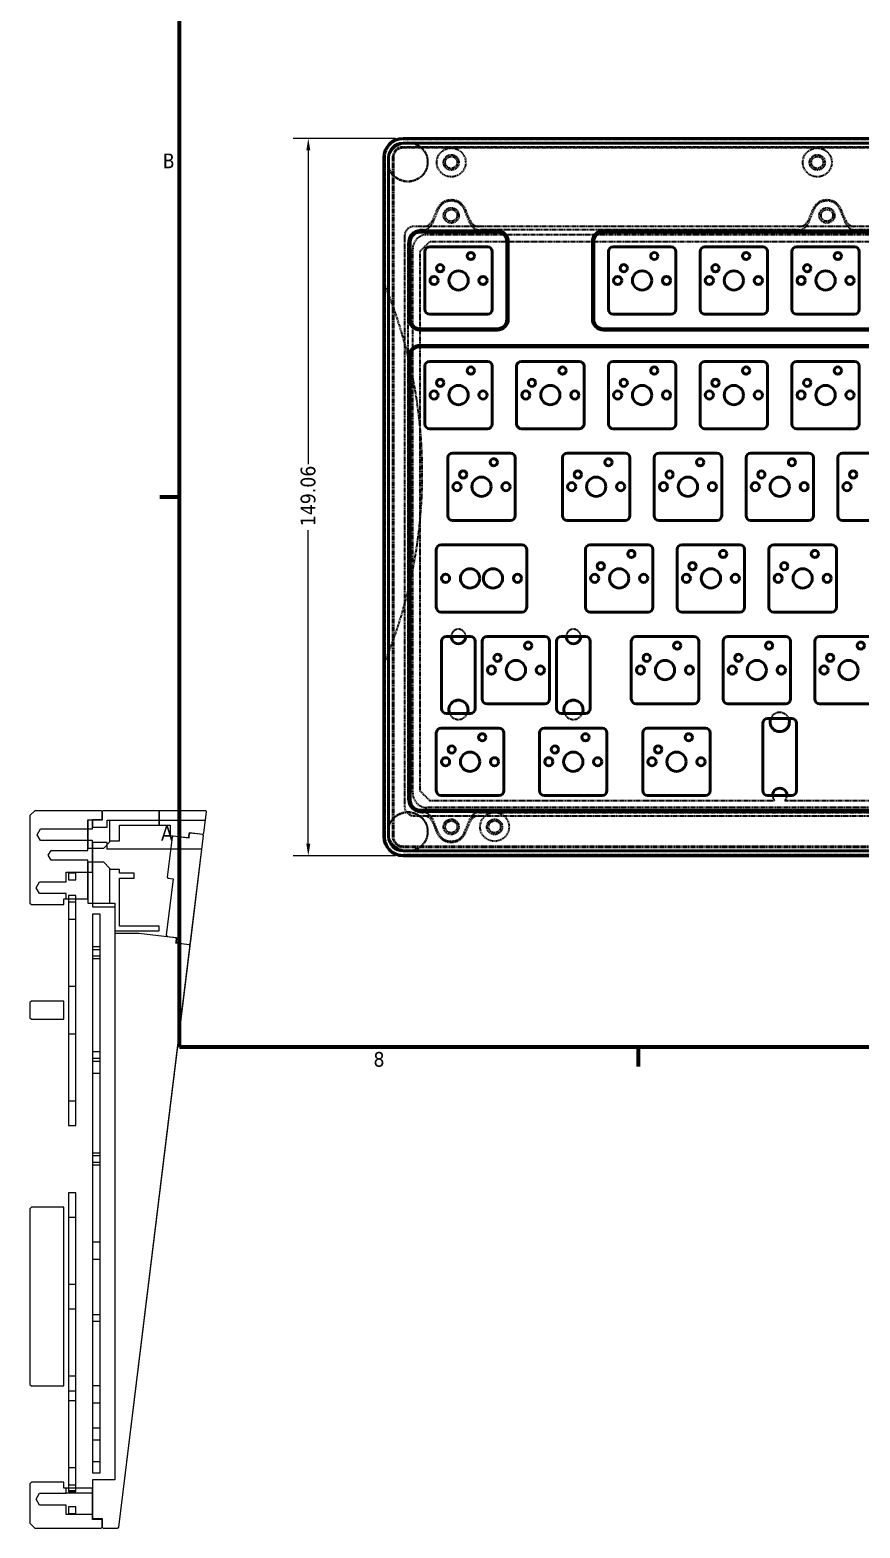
# Model space of a CAD drawing. Header units: millimetres. Extents: x -18 to 861, y -85 to 544.
# Drawn here: x -18.3 to 154, y -74.5 to 236.8 of the extents above; entities that cross this region are included whole.
import ezdxf

# ---------------------------------------------------------------- set-up
doc = ezdxf.new("R2010")
doc.units = ezdxf.units.MM
doc.linetypes.add('DASHED', pattern=[0.2067, 0.1654, -0.0413])
for name, color, linetype, lineweight in [('Border (ANSI)', 7, 'Continuous', 70), ('Dimension (ANSI)', 7, 'Continuous', 25), ('Hidden (ANSI)', 7, 'DASHED', 35), ('Visible (ANSI)', 7, 'Continuous', 50)]:
    doc.layers.add(name, color=color, linetype=linetype, lineweight=lineweight)
doc.styles.add('Note Text (ANSI)', font='tahoma.ttf')
doc.dimstyles.new('Default - mm (ANSI)', dxfattribs={"dimtxt": 3.048, "dimasz": 2.5, "dimexe": 3.175, "dimexo": 1.6002, "dimgap": 0.8, "dimtad": 0, "dimtoh": 1, "dimrnd": 1e-08, "dimzin": 4, "dimdsep": 46, "dimtxsty": 'Note Text (ANSI)', "dimcen": 0.09, "dimdle": 10, "dimclrd": 256, "dimclre": 256, "dimclrt": 256, "dimadec": 1, "dimazin": 1, "dimtfac": 1, "dimtofl": 0, "dimtmove": 0, "dimatfit": 3, "dimfxl": 1, "dimtolj": 1, "dimtzin": 4, "dimlwd": -1, "dimlwe": -1, "dimarcsym": 0})

# ---------------------------------------------------------------- blocks, each defined once
blk = doc.blocks.new('Borders Default Border')
at = {"layer": 'Border (ANSI)'}
for p, q in [((12.7, 139.7), (8.64, 139.7)), ((107.95, 25.4), (107.95, 21.34))]:
    blk.add_line(p, q, dxfattribs=at)
at = {"layer": 'Border (ANSI)', "flags": 128}
blk.add_lwpolyline([(12.7, 25.4), (12.7, 533.4), (850.9, 533.4), (850.9, 25.4), (12.7, 25.4)], dxfattribs=at)
at = {"layer": 'Border (ANSI)', "char_height": 3.05, "attachment_point": 7, "style": 'Note Text (ANSI)'}
for s, insert in [('B', (9.23, 208.03)), ('A', (8.86, 68.33)), ('8', (52.98, 21.27))]:
    blk.add_mtext(s, dxfattribs=dict(at, insert=insert))
blk = doc.blocks.new('*D8')
at = {"layer": 'Defpoints', "color": 0, "transparency": 16777216}
for p in [(59.12, 214.23), (39.45, 65.17), (59.12, 65.17)]:
    blk.add_point(p, dxfattribs=at)
at = {"layer": 'Dimension (ANSI)', "transparency": 16777216}
for p, q in [((57.52, 214.23), (36.27, 214.23)), ((39.45, 211.73), (39.45, 146.56)), ((39.45, 67.67), (39.45, 132.84)), ((57.52, 65.17), (36.27, 65.17))]:
    blk.add_line(p, q, dxfattribs=at)
for points in [[(39.03, 211.73), (39.86, 211.73), (39.45, 214.23)], [(39.03, 67.67), (39.86, 67.67), (39.45, 65.17)]]:
    blk.add_solid(points, dxfattribs=at)
at = {"layer": 'Dimension (ANSI)', "transparency": 16777216, "insert": (37.86, 133.64), "char_height": 3.048, "attachment_point": 1, "rotation": 90, "style": 'Note Text (ANSI)'}
blk.add_mtext('\\A1;149.06', dxfattribs=at)

msp = doc.modelspace()

# ---------------------------------------------------------------- linework, layer by layer
for p, q in [((-17.335, 74.531), (-18.335, 73.531)), ((-17.335, 74.531), (-18.335, 73.531)), ((-17.335, 74.531), (-18.335, 73.531)), ((-18.335, 73.531), (-18.335, 55.331)), ((-18.335, 73.531), (-18.335, 55.331)), ((-18.335, 73.531), (-18.335, 55.331)), ((-3.535, 74.531), (-17.335, 74.531)), ((-3.535, 74.531), (-17.335, 74.531)), ((-3.535, 74.531), (-17.335, 74.531)), ((-6.335, 72.531), (-6.335, 72.631)), ((-6.335, 72.631), (-5.335, 72.631)), ((-6.335, 72.531), (-6.335, 72.631)), ((-6.335, 72.631), (-5.335, 72.631)), ((-6.335, 66.731), (-6.335, 72.531)), ((-3.335, 72.531), (-6.335, 72.531)), ((-6.335, 72.531), (-6.335, 66.731)), ((-6.335, 66.731), (-6.335, 72.531)), ((-3.335, 72.531), (-6.335, 72.531)), ((-6.335, 72.531), (-6.335, 66.731)), ((-5.335, 72.531), (-5.335, 72.731)), ((-5.335, 72.731), (-3.335, 72.731)), ((-5.335, 72.631), (-5.335, 72.731)), ((-5.335, 72.731), (-3.335, 72.731)), ((-5.335, 72.631), (-5.335, 72.731)), ((-5.335, 72.731), (-3.335, 72.731)), ((-5.335, 71.131), (-5.335, 72.531)), ((-3.335, 72.531), (-5.335, 72.531)), ((-5.335, 72.531), (-5.335, 71.131)), ((-3.335, 74.331), (-3.535, 74.531)), ((-3.335, 74.331), (-3.535, 74.531)), ((-3.335, 74.331), (-3.535, 74.531)), ((-3.135, 74.531), (-3.335, 74.331)), ((-3.135, 74.531), (-3.335, 74.331)), ((-3.135, 74.531), (-3.335, 74.331)), ((-3.335, 72.731), (-3.335, 74.331)), ((-3.335, 74.331), (-3.335, 72.731)), ((-3.335, 72.731), (-3.335, 74.331)), ((-3.335, 74.331), (-3.335, 72.731)), ((-3.335, 72.731), (-3.335, 74.331)), ((-3.335, 74.331), (-3.335, 72.731)), ((-3.335, 72.731), (-3.335, 72.531)), ((-3.335, 72.731), (-3.335, 72.531)), ((-3.335, 72.731), (-3.335, 72.531)), ((18.155, 74.531), (-3.135, 74.531)), ((8.515, 74.531), (-3.135, 74.531)), ((8.515, 74.531), (-3.135, 74.531)), ((-2.335, 71.131), (-2.335, 72.531)), ((-2.335, 72.531), (18.11, 72.531)), ((-1.735, 68.031), (-1.735, 72.531)), ((-1.735, 72.531), (8.515, 72.531)), ((8.515, 74.531), (8.515, 71.531)), ((18.155, 74.531), (8.515, 74.531)), ((8.515, 71.531), (8.515, 74.531)), ((8.515, 74.531), (8.515, 72.531)), ((18.155, 74.531), (8.515, 74.531)), ((8.515, 72.531), (8.515, 74.531)), ((8.515, 72.531), (8.515, 71.531)), ((17.779, 69.842), (18.331, 74.333)), ((17.779, 69.842), (18.331, 74.333)), ((18.11, 72.531), (18.331, 74.333)), ((18.331, 74.333), (18.155, 74.531)), ((18.331, 74.333), (18.155, 74.531)), ((18.331, 74.333), (18.155, 74.531)), ((-16.873, 69.531), (-16.135, 70.761)), ((-16.135, 68.302), (-16.873, 69.531)), ((-16.135, 70.761), (-5.335, 70.761)), ((-5.335, 70.761), (-5.335, 71.131)), ((-5.335, 71.131), (-2.335, 71.131)), ((0.265, 68.281), (0.265, 71.531)), ((0.265, 71.531), (8.515, 71.531)), ((8.515, 71.531), (10.765, 71.531)), ((8.515, 71.531), (10.765, 71.531)), ((11.153, 69.044), (10.129, 60.706)), ((11.153, 69.044), (10.129, 60.706)), ((10.765, 71.531), (10.765, 69.394)), ((10.765, 71.531), (10.765, 69.394)), ((10.765, 69.394), (14.445, 68.942)), ((10.765, 69.394), (14.445, 68.942)), ((11.376, 69.218), (11.153, 69.044)), ((11.376, 69.218), (11.153, 69.044)), ((14.631, 68.818), (11.376, 69.218)), ((14.631, 68.818), (11.376, 69.218)), ((14.445, 68.942), (14.668, 69.116)), ((14.445, 68.942), (14.668, 69.116)), ((14.668, 69.116), (14.631, 68.818)), ((14.668, 69.116), (14.631, 68.818)), ((14.668, 69.116), (14.741, 69.711)), ((14.668, 69.116), (14.741, 69.711)), ((14.741, 69.711), (14.668, 69.116)), ((14.741, 69.711), (14.668, 69.116)), ((14.741, 69.711), (14.777, 70.009)), ((14.741, 69.711), (14.777, 70.009)), ((14.964, 69.886), (14.741, 69.711)), ((14.964, 69.886), (14.741, 69.711)), ((14.777, 70.009), (17.556, 69.668)), ((14.777, 70.009), (17.556, 69.668)), ((17.544, 69.569), (14.964, 69.886)), ((17.544, 69.569), (14.964, 69.886)), ((14.964, 46.914), (17.718, 69.346)), ((14.964, 46.914), (17.718, 69.346)), ((17.718, 69.346), (17.544, 69.569)), ((17.718, 69.346), (17.544, 69.569)), ((17.556, 69.668), (17.779, 69.842)), ((17.556, 69.668), (17.779, 69.842)), ((-5.335, 68.302), (-16.135, 68.302)), ((-14.539, 65.281), (-13.935, 66.288)), ((-14.539, 65.281), (-13.935, 66.288)), ((-13.935, 66.288), (-6.335, 66.288)), ((-13.935, 66.288), (-6.335, 66.288)), ((-6.335, 66.288), (-6.335, 66.731)), ((-6.335, 66.731), (-3.035, 66.731)), ((-6.335, 66.288), (-6.335, 66.731)), ((-6.335, 66.731), (-3.035, 66.731)), ((-5.335, 67.931), (-5.335, 68.302)), ((-5.335, 61.731), (-5.335, 67.931)), ((-2.335, 67.931), (-5.335, 67.931)), ((-5.335, 67.931), (-5.335, 61.731)), ((-3.035, 66.731), (-1.735, 68.031)), ((-3.035, 66.731), (-1.735, 68.031)), ((-2.335, 66.531), (-2.335, 67.931)), ((17.373, 66.531), (-2.335, 66.531)), ((-1.735, 68.281), (0.265, 68.281)), ((-1.735, 68.031), (-1.735, 68.281)), ((0.077, -74.333), (17.373, 66.531)), ((-13.935, 64.275), (-14.539, 65.281)), ((-13.935, 64.275), (-14.539, 65.281)), ((-6.335, 64.275), (-13.935, 64.275)), ((-6.335, 64.275), (-13.935, 64.275)), ((-6.335, 63.831), (-6.335, 64.275)), ((-6.335, 63.831), (-6.335, 64.275)), ((-6.335, 56.231), (-6.335, 63.831)), ((-3.035, 63.831), (-6.335, 63.831)), ((-6.335, 63.831), (-6.335, 56.231)), ((-6.335, 56.231), (-6.335, 63.831)), ((-3.035, 63.831), (-6.335, 63.831)), ((-6.335, 63.831), (-6.335, 56.231)), ((-1.735, 62.531), (-3.035, 63.831)), ((-1.735, 62.531), (-3.035, 63.831)), ((-1.735, 62.281), (-1.735, 62.531)), ((-1.735, 55.281), (-1.735, 62.531)), ((0.265, 62.281), (-1.735, 62.281)), ((0.265, 61.531), (0.265, 62.281)), ((-17.073, 58.531), (-16.335, 59.761)), ((-16.335, 59.761), (-10.835, 59.761)), ((-10.835, 59.761), (-10.835, 61.731)), ((-10.835, 61.731), (-5.335, 61.731)), ((-8.835, 61.531), (-10.335, 61.531)), ((-10.335, 61.531), (-10.335, 60.131)), ((-10.335, 60.131), (-8.835, 60.131)), ((-8.835, 60.131), (-8.835, 61.531)), ((-5.335, 61.731), (-5.335, 54.531)), ((3.265, 61.531), (0.265, 61.531)), ((0.265, 50.531), (0.265, 60.531)), ((0.265, 60.531), (3.265, 60.531)), ((3.265, 60.531), (3.265, 61.531)), ((11.375, 60.352), (9.937, 48.64)), ((11.375, 60.352), (9.937, 48.64)), ((10.129, 60.706), (10.303, 60.484)), ((10.129, 60.706), (10.303, 60.484)), ((10.303, 60.484), (11.375, 60.352)), ((10.303, 60.484), (11.375, 60.352)), ((-16.335, 57.302), (-17.073, 58.531)), ((-10.835, 57.302), (-16.335, 57.302)), ((-11.335, 55.031), (-11.335, 56.231)), ((-11.335, 56.231), (-10.835, 56.231)), ((-11.335, 55.031), (-11.335, 56.231)), ((-11.335, 56.231), (-6.335, 56.231)), ((-11.335, 55.031), (-11.335, 56.231)), ((-11.335, 56.231), (-6.335, 56.231)), ((-10.835, 56.231), (-10.835, 57.302)), ((-8.835, 56.931), (-10.335, 56.931)), ((-10.335, 56.931), (-10.335, 52.006)), ((-8.835, 52.006), (-8.835, 56.931)), ((-6.335, 56.231), (-6.335, 55.281)), ((-6.335, 56.231), (-6.335, 55.281)), ((-18.335, 55.331), (-18.035, 55.031)), ((-18.335, 55.331), (-18.035, 55.031)), ((-18.335, 55.331), (-18.035, 55.031)), ((-18.035, 55.031), (-11.335, 55.031)), ((-18.035, 55.031), (-11.335, 55.031)), ((-18.035, 55.031), (-11.335, 55.031)), ((-8.835, 55.531), (-10.335, 55.531)), ((-10.335, 55.531), (-10.335, 9.144)), ((-8.835, 55.531), (-10.335, 55.531)), ((-10.335, 55.531), (-10.335, 52.006)), ((-8.835, 9.144), (-8.835, 55.531)), ((-8.835, 52.006), (-8.835, 55.531)), ((-6.335, 55.281), (-0.735, 55.281)), ((-6.335, 55.281), (-1.735, 55.281)), ((-5.335, 54.531), (-0.735, 54.531)), ((-3.735, 53.031), (-5.335, 53.031)), ((-5.335, 53.031), (-5.335, 46.3)), ((-3.735, 53.031), (-5.335, 53.031)), ((-5.335, 53.031), (-5.335, -30.13)), ((-3.735, 53.031), (-5.335, 53.031)), ((-5.335, 53.031), (-5.335, 45.715)), ((-3.735, 46.3), (-3.735, 53.031)), ((-3.735, -30.13), (-3.735, 53.031)), ((-3.735, 45.715), (-3.735, 53.031)), ((-0.735, 55.281), (-0.735, 49.531)), ((-0.735, 54.531), (-0.735, -64.531)), ((-10.335, 52.006), (-8.835, 52.006)), ((-10.335, 52.006), (-8.835, 52.006)), ((8.515, 50.531), (0.265, 50.531)), ((8.515, 49.531), (8.515, 50.531)), ((-0.735, 49.531), (8.515, 49.531)), ((4.287, 49.031), (-0.735, 49.031)), ((-0.735, 49.031), (-0.735, -64.531)), ((4.287, 49.031), (-0.735, 49.031)), ((-0.735, 49.031), (-0.735, -64.531)), ((11.886, 48.098), (4.287, 49.031)), ((11.886, 48.098), (4.287, 49.031)), ((9.937, 48.64), (10.111, 48.417)), ((9.937, 48.64), (10.111, 48.417)), ((10.111, 48.417), (12.096, 48.173)), ((10.111, 48.417), (12.096, 48.173)), ((12.06, 47.875), (11.886, 48.098)), ((12.06, 47.875), (11.886, 48.098)), ((11.95, 46.982), (11.987, 47.28)), ((11.95, 46.982), (11.987, 47.28)), ((14.729, 46.641), (11.95, 46.982)), ((14.729, 46.641), (11.95, 46.982)), ((11.987, 47.28), (12.06, 47.875)), ((11.987, 47.28), (12.06, 47.875)), ((12.06, 47.875), (11.987, 47.28)), ((12.06, 47.875), (11.987, 47.28)), ((11.987, 47.28), (12.161, 47.057)), ((11.987, 47.28), (12.161, 47.057)), ((12.096, 48.173), (12.06, 47.875)), ((12.096, 48.173), (12.06, 47.875)), ((12.161, 47.057), (14.741, 46.74)), ((12.161, 47.057), (14.741, 46.74)), ((14.741, 46.74), (14.964, 46.914)), ((14.741, 46.74), (14.964, 46.914)), ((-5.335, 46.3), (-3.735, 46.3)), ((-5.335, 45.715), (-3.735, 45.715)), ((-3.735, 44.298), (-5.335, 44.298)), ((-5.335, 44.298), (-5.335, 24.465)), ((-3.735, 43.712), (-5.335, 43.712)), ((-5.335, 43.712), (-5.335, 22.488)), ((-3.735, 24.465), (-3.735, 44.298)), ((-3.735, 22.488), (-3.735, 43.712)), ((0.077, -74.333), (14.903, 46.418)), ((0.077, -74.333), (14.903, 46.418)), ((14.903, 46.418), (14.729, 46.641)), ((14.903, 46.418), (14.729, 46.641)), ((-8.835, 38.006), (-10.335, 38.006)), ((-10.335, 38.006), (-10.335, 28.194)), ((-8.835, 38.006), (-10.335, 38.006)), ((-10.335, 38.006), (-10.335, 28.194)), ((-8.835, 28.194), (-8.835, 38.006)), ((-8.835, 28.194), (-8.835, 38.006)), ((-18.035, 34.981), (-18.335, 34.681)), ((-18.035, 34.981), (-18.335, 34.681)), ((-18.035, 34.981), (-18.335, 34.681)), ((-18.335, 34.681), (-18.335, 31.519)), ((-18.335, 34.681), (-18.335, 31.519)), ((-18.335, 34.681), (-18.335, 31.519)), ((-11.335, 34.981), (-18.035, 34.981)), ((-11.335, 34.981), (-18.035, 34.981)), ((-11.335, 34.981), (-18.035, 34.981)), ((-11.335, 31.219), (-11.335, 34.981)), ((-11.335, 31.219), (-11.335, 34.981)), ((-11.335, 31.219), (-11.335, 34.981)), ((-18.335, 31.519), (-18.035, 31.219)), ((-18.335, 31.519), (-18.035, 31.219)), ((-18.335, 31.519), (-18.035, 31.219)), ((-18.035, 31.219), (-11.335, 31.219)), ((-18.035, 31.219), (-11.335, 31.219)), ((-18.035, 31.219), (-11.335, 31.219)), ((-10.335, 28.194), (-8.835, 28.194)), ((-10.335, 28.194), (-8.835, 28.194)), ((-5.335, 24.465), (-3.735, 24.465)), ((-3.735, 23.002), (-5.335, 23.002)), ((-5.335, 23.002), (-5.335, 2.852)), ((-5.335, 22.488), (-3.735, 22.488)), ((-3.735, 2.852), (-3.735, 23.002)), ((-3.735, 19.9), (-5.335, 19.9)), ((-5.335, 19.9), (-5.335, 3.438)), ((-3.735, 3.438), (-3.735, 19.9)), ((-8.835, 14.194), (-10.335, 14.194)), ((-10.335, 14.194), (-10.335, 9.144)), ((-8.835, 14.194), (-10.335, 14.194)), ((-10.335, 14.194), (-10.335, 9.144)), ((-8.835, 9.144), (-8.835, 14.194)), ((-8.835, 9.144), (-8.835, 14.194)), ((-10.335, 9.144), (-8.835, 9.144)), ((-10.335, 9.144), (-8.835, 9.144)), ((-10.335, 9.144), (-8.835, 9.144)), ((-5.335, 3.438), (-3.735, 3.438)), ((-5.335, 2.852), (-3.735, 2.852)), ((-3.735, 1.436), (-5.335, 1.436)), ((-5.335, 1.436), (-5.335, -15.068)), ((-3.735, 0.85), (-5.335, 0.85)), ((-5.335, 0.85), (-5.335, -53.712)), ((-3.735, -15.068), (-3.735, 1.436)), ((-3.735, -53.712), (-3.735, 0.85)), ((-8.835, -4.856), (-10.335, -4.856)), ((-10.335, -4.856), (-10.335, -48.006)), ((-8.835, -4.856), (-10.335, -4.856)), ((-10.335, -4.856), (-10.335, -28.956)), ((-8.835, -4.856), (-10.335, -4.856)), ((-10.335, -4.856), (-10.335, -9.906)), ((-8.835, -48.006), (-8.835, -4.856)), ((-8.835, -28.956), (-8.835, -4.856)), ((-8.835, -9.906), (-8.835, -4.856)), ((-18.035, -7.881), (-18.335, -8.181)), ((-18.335, -8.181), (-18.335, -44.681)), ((-11.335, -7.881), (-18.035, -7.881)), ((-11.335, -44.981), (-11.335, -7.881)), ((-10.335, -9.906), (-8.835, -9.906)), ((-5.335, -15.068), (-3.735, -15.068)), ((-3.735, -18.745), (-5.335, -18.745)), ((-5.335, -18.745), (-5.335, -44.913)), ((-3.735, -44.913), (-3.735, -18.745)), ((-8.835, -23.906), (-10.335, -23.906)), ((-10.335, -23.906), (-10.335, -46.006)), ((-8.835, -46.006), (-8.835, -23.906)), ((-10.335, -28.956), (-8.835, -28.956)), ((-5.335, -30.13), (-3.735, -30.13)), ((-3.735, -31.622), (-5.335, -31.622)), ((-5.335, -31.622), (-5.335, -63.031)), ((-3.735, -63.031), (-3.735, -31.622)), ((-8.835, -42.956), (-10.335, -42.956)), ((-10.335, -42.956), (-10.335, -66.716)), ((-8.835, -66.716), (-8.835, -42.956)), ((-18.335, -44.681), (-18.035, -44.981)), ((-18.035, -44.981), (-11.335, -44.981)), ((-10.335, -46.006), (-8.835, -46.006)), ((-5.335, -44.913), (-3.735, -44.913)), ((-10.335, -48.006), (-8.835, -48.006)), ((-3.735, -48.59), (-5.335, -48.59)), ((-5.335, -48.59), (-5.335, -60.715)), ((-3.735, -60.715), (-3.735, -48.59)), ((-5.335, -53.712), (-3.735, -53.712)), ((-3.735, -56.3), (-5.335, -56.3)), ((-5.335, -56.3), (-5.335, -63.031)), ((-3.735, -63.031), (-3.735, -56.3)), ((-8.835, -62.006), (-10.335, -62.006)), ((-10.335, -62.006), (-10.335, -66.931)), ((-8.835, -62.006), (-10.335, -62.006)), ((-10.335, -62.006), (-10.335, -65.531)), ((-8.835, -66.931), (-8.835, -62.006)), ((-8.835, -65.531), (-8.835, -62.006)), ((-5.335, -60.715), (-3.735, -60.715)), ((-18.035, -65.031), (-18.335, -65.331)), ((-18.035, -65.031), (-18.335, -65.331)), ((-18.035, -65.031), (-18.335, -65.331)), ((-18.335, -65.331), (-18.335, -73.531)), ((-18.335, -65.331), (-18.335, -73.531)), ((-18.335, -65.331), (-18.335, -73.531)), ((-11.335, -65.031), (-18.035, -65.031)), ((-11.335, -65.031), (-18.035, -65.031)), ((-11.335, -65.031), (-18.035, -65.031)), ((-11.335, -66.231), (-11.335, -65.031)), ((-11.335, -66.231), (-11.335, -65.031)), ((-11.335, -66.231), (-11.335, -65.031)), ((-5.335, -63.031), (-3.735, -63.031)), ((-5.335, -63.031), (-3.735, -63.031)), ((-0.735, -64.531), (-5.335, -64.531)), ((-5.335, -64.531), (-5.335, -71.731)), ((-5.335, -64.531), (-5.335, -67.268)), ((-0.735, -64.531), (-5.335, -64.531)), ((-5.335, -64.531), (-5.335, -66.231)), ((-0.735, -64.531), (-5.335, -64.531)), ((-17.073, -68.531), (-16.335, -67.302)), ((-16.335, -67.302), (-10.835, -67.302)), ((-10.835, -66.231), (-11.335, -66.231)), ((-10.835, -66.231), (-11.335, -66.231)), ((-5.335, -66.231), (-11.335, -66.231)), ((-10.835, -67.302), (-10.835, -66.231)), ((-10.835, -67.268), (-10.835, -66.231)), ((-5.335, -67.268), (-10.835, -67.268)), ((-10.335, -65.531), (-8.835, -65.531)), ((-10.335, -66.716), (-8.835, -66.716)), ((-10.335, -66.931), (-8.835, -66.931)), ((-5.335, -72.531), (-5.335, -66.231)), ((-5.335, -66.231), (-5.335, -72.531)), ((-5.335, -72.531), (-5.335, -67.268)), ((-5.335, -67.268), (-5.335, -72.531)), ((-16.335, -69.761), (-17.073, -68.531)), ((-10.835, -69.761), (-16.335, -69.761)), ((-10.835, -71.731), (-10.835, -69.761)), ((-8.835, -70.131), (-10.335, -70.131)), ((-10.335, -70.131), (-10.335, -71.531)), ((-10.335, -71.531), (-8.835, -71.531)), ((-8.835, -71.531), (-8.835, -70.131)), ((-18.335, -73.531), (-17.335, -74.531)), ((-18.335, -73.531), (-17.335, -74.531)), ((-18.335, -73.531), (-17.335, -74.531)), ((-17.335, -74.531), (-3.535, -74.531)), ((-17.335, -74.531), (-3.535, -74.531)), ((-17.335, -74.531), (-3.535, -74.531)), ((-5.335, -71.731), (-10.835, -71.731)), ((-5.335, -72.531), (-5.335, -71.731)), ((-5.335, -71.731), (-5.335, -72.531)), ((-5.335, -72.731), (-5.335, -72.531)), ((-5.335, -72.531), (-3.335, -72.531)), ((-5.335, -72.731), (-5.335, -72.531)), ((-5.335, -72.531), (-3.335, -72.531)), ((-5.335, -72.731), (-5.335, -72.531)), ((-5.335, -72.531), (-3.335, -72.531)), ((-3.335, -72.731), (-5.335, -72.731)), ((-3.335, -72.731), (-5.335, -72.731)), ((-3.335, -72.731), (-5.335, -72.731)), ((-3.535, -74.531), (-3.335, -74.331)), ((-3.535, -74.531), (-3.335, -74.331)), ((-3.535, -74.531), (-3.335, -74.331)), ((-3.335, -72.531), (-3.335, -72.731)), ((-3.335, -72.531), (-3.335, -72.731)), ((-3.335, -72.531), (-3.335, -72.731)), ((-3.335, -74.331), (-3.335, -72.731)), ((-3.335, -72.731), (-3.335, -74.331)), ((-3.335, -74.331), (-3.335, -72.731)), ((-3.335, -72.731), (-3.335, -74.331)), ((-3.335, -74.331), (-3.335, -72.731)), ((-3.335, -72.731), (-3.335, -74.331)), ((-3.335, -74.331), (-3.135, -74.531)), ((-3.335, -74.331), (-3.135, -74.531)), ((-3.335, -74.331), (-3.135, -74.531)), ((-3.135, -74.531), (-0.147, -74.531)), ((-3.135, -74.531), (-0.147, -74.531)), ((-3.135, -74.531), (-0.147, -74.531)), ((-0.147, -74.531), (0.077, -74.333)), ((-0.147, -74.531), (0.077, -74.333)), ((-0.147, -74.531), (0.077, -74.333))]:
    msp.add_line(p, q)
at = {"layer": 'Hidden (ANSI)'}
for p, q in [((372.681, 214.033), (59.119, 214.033)), ((372.681, 214.031), (59.119, 214.031)), ((59.119, 214.031), (163.019, 214.031)), ((372.681, 212.431), (59.119, 212.431)), ((161.119, 212.231), (59.119, 212.231)), ((55.319, 210.231), (55.319, 69.169)), ((55.319, 69.169), (55.319, 210.231)), ((56.019, 209.269), (56.019, 209.342)), ((56.919, 210.231), (56.919, 69.169)), ((57.119, 210.231), (57.119, 69.169)), ((64.219, 209.269), (64.219, 209.342)), ((66.347, 199.379), (65.14, 196.466)), ((66.162, 199.456), (65.214, 197.166)), ((73.097, 196.466), (71.89, 199.379)), ((73.024, 197.166), (72.075, 199.456)), ((144.347, 199.379), (143.14, 196.466)), ((144.162, 199.456), (143.214, 197.166)), ((151.097, 196.466), (149.89, 199.379)), ((151.024, 197.166), (150.075, 199.456)), ((59.419, 193.931), (59.419, 75.469)), ((370.381, 195.931), (61.419, 195.931)), ((63.293, 195.231), (63.119, 195.231)), ((64.119, 194.231), (161.119, 194.231)), ((141.293, 195.231), (74.945, 195.231)), ((276.293, 195.231), (152.945, 195.231)), ((60.119, 192.231), (60.119, 77.169)), ((61.119, 78.169), (61.119, 191.231)), ((64.619, 192.731), (62.619, 190.731)), ((62.619, 190.731), (62.619, 78.669)), ((367.181, 192.731), (64.619, 192.731)), ((62.619, 78.669), (64.619, 76.669)), ((367.681, 75.169), (64.119, 75.169)), ((64.619, 76.669), (136.238, 76.669)), ((138.4, 76.669), (236.25, 76.669)), ((61.419, 73.469), (370.381, 73.469)), ((63.119, 74.169), (63.293, 74.169)), ((65.14, 72.934), (66.347, 70.021)), ((65.214, 72.234), (66.162, 69.944)), ((71.89, 70.021), (73.097, 72.934)), ((72.075, 69.944), (73.024, 72.234)), ((74.945, 74.169), (163.293, 74.169)), ((56.019, 70.132), (56.019, 70.205)), ((64.219, 70.132), (64.219, 70.205)), ((59.119, 67.169), (372.681, 67.169)), ((59.119, 66.969), (372.681, 66.969)), ((59.119, 65.369), (372.681, 65.369)), ((372.681, 65.369), (59.119, 65.369)), ((59.119, 65.367), (372.681, 65.367))]:
    msp.add_line(p, q, dxfattribs=at)
for centre, radius in [((69.119, 209.231), 3), ((145.119, 209.231), 3), ((69.119, 209.231), 1.6), ((69.119, 209.231), 1.23), ((145.119, 209.231), 1.6), ((145.119, 209.231), 1.23), ((69.119, 198.231), 1.6), ((69.119, 198.231), 1.23), ((147.119, 198.231), 1.6), ((147.119, 198.231), 1.23), ((69.119, 71.169), 1.6), ((69.119, 71.169), 1.23), ((78.119, 71.169), 3), ((78.119, 71.169), 1.6), ((78.119, 71.169), 1.23)]:
    msp.add_circle(centre, radius, dxfattribs=at)
for centre, radius, start, end in [((59.119, 210.231), 3.8, 90, 180), ((59.119, 210.231), 3.8, 90, 180), ((59.119, 210.231), 2.2, 90, 180), ((59.119, 210.231), 2, 90, 180), ((69.119, 198.231), 3.2, 22.5, 157.5), ((69.119, 198.231), 3, 22.5, 157.5), ((147.119, 198.231), 3.2, 22.5, 157.5), ((147.119, 198.231), 3, 22.5, 157.5), ((63.293, 197.231), 2, 270, 337.5), ((63.366, 197.931), 2, 270, 337.5), ((74.872, 197.931), 2, 202.5, 270), ((74.945, 197.231), 2, 202.5, 270), ((141.293, 197.231), 2, 270, 337.5), ((141.366, 197.931), 2, 270, 337.5), ((152.872, 197.931), 2, 202.5, 270), ((152.945, 197.231), 2, 202.5, 270), ((61.419, 193.931), 2, 90, 180), ((63.119, 192.231), 3, 90, 180), ((64.119, 191.231), 3, 90, 180), ((70.612, 110.729), 1.5, 0.57297, 179.42703), ((94.488, 110.729), 1.5, 0.57297, 179.42703), ((70.612, 95.489), 2, 201.86988, 338.13012), ((94.488, 95.489), 2, 201.86988, 338.13012), ((137.319, 92.949), 2, 21.86988, 158.13012), ((64.119, 78.169), 3, 180, 270), ((61.419, 75.469), 2, 180, 270), ((63.119, 77.169), 3, 180, 270), ((137.319, 77.709), 1.5, 180.57297, 223.89455), ((137.319, 77.709), 1.5, 316.10545, 359.42703), ((63.293, 72.169), 2, 22.5, 90), ((63.366, 71.469), 2, 22.5, 90), ((74.872, 71.469), 2, 90, 157.5), ((74.945, 72.169), 2, 90, 157.5), ((59.119, 69.169), 3.8, 180, 270), ((59.119, 69.169), 3.8, 180, 270), ((59.119, 69.169), 2.2, 180, 270), ((59.119, 69.169), 2, 180, 270), ((69.119, 71.169), 3.2, 202.5, 337.5), ((69.119, 71.169), 3, 202.5, 337.5)]:
    msp.add_arc(centre, radius, start, end, dxfattribs=at)
for centre in [(60.119, 209.342), (60.119, 209.269), (60.119, 70.205), (60.119, 70.132)]:
    msp.add_ellipse(centre, major_axis=(-4.1, 0), ratio=0.9925462, dxfattribs=at)
for centre, major_axis, ratio, start_param, end_param in [((46.147, 145.69), (95.488, -13.965), 0.4047189, 1.5338874, 1.5359877), ((-40.881, 144.572), (104, 0), 0.9925462, 5.8934246, 6.672946), ((46.147, 145.69), (95.488, -13.965), 0.4047189, 4.8654415, 4.8675419)]:
    msp.add_ellipse(centre, major_axis=major_axis, ratio=ratio, start_param=start_param, end_param=end_param, dxfattribs=at)
for points, knots in [([(59.119, 214.033), (58.812, 214.033), (58.504, 213.995), (57.908, 213.848), (57.618, 213.737), (57.01, 213.417), (56.701, 213.189), (56.432, 212.92), (56.164, 212.651), (55.935, 212.342), (55.471, 211.461), (55.319, 210.847), (55.319, 210.231)], [0, 0, 0, 0, 0.2426949, 0.2426949, 0.4853898, 0.4853898, 0.7853982, 0.7853982, 0.7853982, 1.0854066, 1.0854066, 1.5707963, 1.5707963, 1.5707963, 1.5707963]), ([(55.319, 69.146), (55.321, 68.845), (55.358, 68.544), (55.505, 67.953), (55.616, 67.663), (55.937, 67.056), (56.165, 66.748), (56.432, 66.48), (56.7, 66.213), (57.008, 65.985), (57.887, 65.52), (58.503, 65.367), (59.119, 65.367)], [-1.5647029, -1.5647029, -1.5647029, -1.5647029, -1.327465, -1.327465, -1.0841337, -1.0841337, -0.7853982, -0.7853982, -0.7853982, -0.4866626, -0.4866626, 0, 0, 0, 0])]:
    msp.add_open_spline(points, degree=3, knots=knots, dxfattribs=at)
at = {"layer": 'Visible (ANSI)'}
for p, q in [((372.681, 214.231), (59.119, 214.231)), ((59.119, 213.231), (372.681, 213.231)), ((55.119, 210.231), (55.119, 69.169)), ((56.119, 69.169), (56.119, 210.231)), ((78.669, 195.031), (62.619, 195.031)), ((62.619, 194.731), (78.669, 194.731)), ((173.919, 195.031), (100.719, 195.031)), ((100.719, 194.731), (173.919, 194.731)), ((60.319, 192.731), (60.319, 176.681)), ((60.619, 176.681), (60.619, 192.731)), ((63.644, 178.706), (63.644, 190.706)), ((64.644, 191.706), (76.644, 191.706)), ((77.644, 190.706), (77.644, 178.706)), ((80.669, 192.731), (80.669, 176.681)), ((80.969, 176.681), (80.969, 192.731)), ((98.419, 192.731), (98.419, 176.681)), ((98.719, 176.681), (98.719, 192.731)), ((101.744, 178.706), (101.744, 190.706)), ((102.744, 191.706), (114.744, 191.706)), ((115.744, 190.706), (115.744, 178.706)), ((120.794, 178.706), (120.794, 190.706)), ((121.794, 191.706), (133.794, 191.706)), ((134.794, 190.706), (134.794, 178.706)), ((139.844, 178.706), (139.844, 190.706)), ((140.844, 191.706), (152.844, 191.706)), ((153.844, 190.706), (153.844, 178.706)), ((76.644, 177.706), (64.644, 177.706)), ((114.744, 177.706), (102.744, 177.706)), ((133.794, 177.706), (121.794, 177.706)), ((152.844, 177.706), (140.844, 177.706)), ((78.669, 174.681), (62.619, 174.681)), ((62.619, 174.381), (78.669, 174.381)), ((173.919, 174.681), (100.719, 174.681)), ((100.719, 174.381), (173.919, 174.381)), ((345.369, 171.219), (62.619, 171.219)), ((60.319, 168.919), (60.319, 76.669)), ((60.619, 76.669), (60.619, 168.919)), ((62.619, 170.919), (345.369, 170.919)), ((63.644, 154.894), (63.644, 166.894)), ((64.644, 167.894), (76.644, 167.894)), ((77.644, 166.894), (77.644, 154.894)), ((82.694, 154.894), (82.694, 166.894)), ((83.694, 167.894), (95.694, 167.894)), ((96.694, 166.894), (96.694, 154.894)), ((101.744, 154.894), (101.744, 166.894)), ((102.744, 167.894), (114.744, 167.894)), ((115.744, 166.894), (115.744, 154.894)), ((120.794, 154.894), (120.794, 166.894)), ((121.794, 167.894), (133.794, 167.894)), ((134.794, 166.894), (134.794, 154.894)), ((139.844, 154.894), (139.844, 166.894)), ((140.844, 167.894), (152.844, 167.894)), ((153.844, 166.894), (153.844, 154.894)), ((76.644, 153.894), (64.644, 153.894)), ((95.694, 153.894), (83.694, 153.894)), ((114.744, 153.894), (102.744, 153.894)), ((133.794, 153.894), (121.794, 153.894)), ((152.844, 153.894), (140.844, 153.894)), ((68.406, 135.844), (68.406, 147.844)), ((69.406, 148.844), (81.406, 148.844)), ((82.406, 147.844), (82.406, 135.844)), ((92.219, 135.844), (92.219, 147.844)), ((93.219, 148.844), (105.219, 148.844)), ((106.219, 147.844), (106.219, 135.844)), ((111.269, 135.844), (111.269, 147.844)), ((112.269, 148.844), (124.269, 148.844)), ((125.269, 147.844), (125.269, 135.844)), ((130.319, 135.844), (130.319, 147.844)), ((131.319, 148.844), (143.319, 148.844)), ((144.319, 147.844), (144.319, 135.844)), ((149.369, 135.844), (149.369, 147.844)), ((150.369, 148.844), (162.369, 148.844)), ((81.406, 134.844), (69.406, 134.844)), ((105.219, 134.844), (93.219, 134.844)), ((124.269, 134.844), (112.269, 134.844)), ((143.319, 134.844), (131.319, 134.844)), ((162.369, 134.844), (150.369, 134.844)), ((66.025, 116.794), (66.025, 128.794)), ((67.025, 129.794), (83.788, 129.794)), ((84.788, 128.794), (84.788, 116.794)), ((96.981, 116.794), (96.981, 128.794)), ((97.981, 129.794), (109.981, 129.794)), ((110.981, 128.794), (110.981, 116.794)), ((116.031, 116.794), (116.031, 128.794)), ((117.031, 129.794), (129.031, 129.794)), ((130.031, 128.794), (130.031, 116.794)), ((135.081, 116.794), (135.081, 128.794)), ((136.081, 129.794), (148.081, 129.794)), ((149.081, 128.794), (149.081, 116.794)), ((83.788, 115.794), (67.025, 115.794)), ((109.981, 115.794), (97.981, 115.794)), ((129.031, 115.794), (117.031, 115.794)), ((148.081, 115.794), (136.081, 115.794)), ((67.11, 95.744), (67.11, 109.744)), ((68.11, 110.744), (73.11, 110.744)), ((74.11, 109.744), (74.11, 95.744)), ((75.55, 97.744), (75.55, 109.744)), ((76.55, 110.744), (88.55, 110.744)), ((89.55, 109.744), (89.55, 97.744)), ((90.99, 95.744), (90.99, 109.744)), ((91.99, 110.744), (96.99, 110.744)), ((97.99, 109.744), (97.99, 95.744)), ((106.506, 97.744), (106.506, 109.744)), ((107.506, 110.744), (119.506, 110.744)), ((120.506, 109.744), (120.506, 97.744)), ((125.556, 97.744), (125.556, 109.744)), ((126.556, 110.744), (138.556, 110.744)), ((139.556, 109.744), (139.556, 97.744)), ((144.606, 97.744), (144.606, 109.744)), ((145.606, 110.744), (157.606, 110.744)), ((88.55, 96.744), (76.55, 96.744)), ((119.506, 96.744), (107.506, 96.744)), ((138.556, 96.744), (126.556, 96.744)), ((157.606, 96.744), (145.606, 96.744)), ((73.11, 94.744), (68.11, 94.744)), ((96.99, 94.744), (91.99, 94.744)), ((134.817, 93.694), (139.817, 93.694)), ((66.025, 78.694), (66.025, 90.694)), ((67.025, 91.694), (79.025, 91.694)), ((80.025, 90.694), (80.025, 78.694)), ((87.456, 78.694), (87.456, 90.694)), ((88.456, 91.694), (100.456, 91.694)), ((101.456, 90.694), (101.456, 78.694)), ((108.888, 78.694), (108.888, 90.694)), ((109.888, 91.694), (121.888, 91.694)), ((122.888, 90.694), (122.888, 78.694)), ((133.817, 78.694), (133.817, 92.694)), ((140.817, 92.694), (140.817, 78.694)), ((79.025, 77.694), (67.025, 77.694)), ((100.456, 77.694), (88.456, 77.694)), ((121.888, 77.694), (109.888, 77.694)), ((139.817, 77.694), (134.817, 77.694)), ((369.181, 74.669), (62.619, 74.669)), ((62.619, 74.369), (369.181, 74.369)), ((372.681, 66.169), (59.119, 66.169)), ((59.119, 65.169), (372.681, 65.169))]:
    msp.add_line(p, q, dxfattribs=at)
for centre, radius in [((73.184, 189.786), 0.75), ((111.284, 189.786), 0.75), ((130.334, 189.786), 0.75), ((149.384, 189.786), 0.75), ((66.834, 187.246), 0.75), ((104.934, 187.246), 0.75), ((123.984, 187.246), 0.75), ((143.034, 187.246), 0.75), ((65.564, 184.706), 0.85), ((70.644, 184.706), 2), ((75.724, 184.706), 0.85), ((103.664, 184.706), 0.85), ((108.744, 184.706), 2), ((113.824, 184.706), 0.85), ((122.714, 184.706), 0.85), ((127.794, 184.706), 2), ((132.874, 184.706), 0.85), ((141.764, 184.706), 0.85), ((146.844, 184.706), 2), ((151.924, 184.706), 0.85), ((73.184, 165.974), 0.75), ((92.234, 165.974), 0.75), ((111.284, 165.974), 0.75), ((130.334, 165.974), 0.75), ((149.384, 165.974), 0.75), ((66.834, 163.434), 0.75), ((70.644, 160.894), 2), ((85.884, 163.434), 0.75), ((89.694, 160.894), 2), ((104.934, 163.434), 0.75), ((108.744, 160.894), 2), ((123.984, 163.434), 0.75), ((127.794, 160.894), 2), ((143.034, 163.434), 0.75), ((146.844, 160.894), 2), ((65.564, 160.894), 0.85), ((75.724, 160.894), 0.85), ((84.614, 160.894), 0.85), ((94.774, 160.894), 0.85), ((103.664, 160.894), 0.85), ((113.824, 160.894), 0.85), ((122.714, 160.894), 0.85), ((132.874, 160.894), 0.85), ((141.764, 160.894), 0.85), ((151.924, 160.894), 0.85), ((77.946, 146.924), 0.75), ((101.759, 146.924), 0.75), ((120.809, 146.924), 0.75), ((139.859, 146.924), 0.75), ((71.596, 144.384), 0.75), ((75.406, 141.844), 2), ((95.409, 144.384), 0.75), ((99.219, 141.844), 2), ((114.459, 144.384), 0.75), ((118.269, 141.844), 2), ((133.509, 144.384), 0.75), ((137.319, 141.844), 2), ((152.559, 144.384), 0.75), ((70.326, 141.844), 0.85), ((80.486, 141.844), 0.85), ((94.139, 141.844), 0.85), ((104.299, 141.844), 0.85), ((113.189, 141.844), 0.85), ((123.349, 141.844), 0.85), ((132.239, 141.844), 0.85), ((142.399, 141.844), 0.85), ((151.289, 141.844), 0.85), ((106.521, 127.874), 0.75), ((125.571, 127.874), 0.75), ((144.621, 127.874), 0.75), ((73.025, 122.794), 2), ((77.788, 122.794), 2), ((100.171, 125.334), 0.75), ((103.981, 122.794), 2), ((119.221, 125.334), 0.75), ((123.031, 122.794), 2), ((138.271, 125.334), 0.75), ((142.081, 122.794), 2), ((67.945, 122.794), 0.85), ((82.868, 122.794), 0.85), ((98.901, 122.794), 0.85), ((109.061, 122.794), 0.85), ((117.951, 122.794), 0.85), ((128.111, 122.794), 0.85), ((137.001, 122.794), 0.85), ((147.161, 122.794), 0.85), ((85.09, 108.824), 0.75), ((116.046, 108.824), 0.75), ((135.096, 108.824), 0.75), ((154.146, 108.824), 0.75), ((78.74, 106.284), 0.75), ((109.696, 106.284), 0.75), ((128.746, 106.284), 0.75), ((147.796, 106.284), 0.75), ((77.47, 103.744), 0.85), ((82.55, 103.744), 2), ((87.63, 103.744), 0.85), ((108.426, 103.744), 0.85), ((113.506, 103.744), 2), ((118.586, 103.744), 0.85), ((127.476, 103.744), 0.85), ((132.556, 103.744), 2), ((137.636, 103.744), 0.85), ((146.526, 103.744), 0.85), ((151.606, 103.744), 2), ((75.565, 89.774), 0.75), ((96.996, 89.774), 0.75), ((118.428, 89.774), 0.75), ((69.215, 87.234), 0.75), ((90.646, 87.234), 0.75), ((112.078, 87.234), 0.75), ((67.945, 84.694), 0.85), ((73.025, 84.694), 2), ((78.105, 84.694), 0.85), ((89.376, 84.694), 0.85), ((94.456, 84.694), 2), ((99.536, 84.694), 0.85), ((110.808, 84.694), 0.85), ((115.888, 84.694), 2), ((120.968, 84.694), 0.85)]:
    msp.add_circle(centre, radius, dxfattribs=at)
for centre, radius, start, end in [((59.119, 210.231), 4, 90, 180), ((59.119, 210.231), 3, 90, 180), ((62.619, 192.731), 2.3, 90, 180), ((62.619, 192.731), 2, 90, 180), ((78.669, 192.731), 2.3, 0, 90), ((78.669, 192.731), 2, 0, 90), ((100.719, 192.731), 2.3, 90, 180), ((100.719, 192.731), 2, 90, 180), ((64.644, 190.706), 1, 90, 180), ((76.644, 190.706), 1, 0, 90), ((102.744, 190.706), 1, 90, 180), ((114.744, 190.706), 1, 0, 90), ((121.794, 190.706), 1, 90, 180), ((133.794, 190.706), 1, 0, 90), ((140.844, 190.706), 1, 90, 180), ((152.844, 190.706), 1, 0, 90), ((64.644, 178.706), 1, 180, 270), ((76.644, 178.706), 1, 270, 0), ((102.744, 178.706), 1, 180, 270), ((114.744, 178.706), 1, 270, 0), ((121.794, 178.706), 1, 180, 270), ((133.794, 178.706), 1, 270, 0), ((140.844, 178.706), 1, 180, 270), ((152.844, 178.706), 1, 270, 0), ((62.619, 176.681), 2.3, 180, 270), ((62.619, 176.681), 2, 180, 270), ((78.669, 176.681), 2.3, 270, 0), ((78.669, 176.681), 2, 270, 0), ((100.719, 176.681), 2.3, 180, 270), ((100.719, 176.681), 2, 180, 270), ((62.619, 168.919), 2.3, 90, 180), ((62.619, 168.919), 2, 90, 180), ((64.644, 166.894), 1, 90, 180), ((76.644, 166.894), 1, 0, 90), ((83.694, 166.894), 1, 90, 180), ((95.694, 166.894), 1, 0, 90), ((102.744, 166.894), 1, 90, 180), ((114.744, 166.894), 1, 0, 90), ((121.794, 166.894), 1, 90, 180), ((133.794, 166.894), 1, 0, 90), ((140.844, 166.894), 1, 90, 180), ((152.844, 166.894), 1, 0, 90), ((64.644, 154.894), 1, 180, 270), ((76.644, 154.894), 1, 270, 0), ((83.694, 154.894), 1, 180, 270), ((95.694, 154.894), 1, 270, 0), ((102.744, 154.894), 1, 180, 270), ((114.744, 154.894), 1, 270, 0), ((121.794, 154.894), 1, 180, 270), ((133.794, 154.894), 1, 270, 0), ((140.844, 154.894), 1, 180, 270), ((152.844, 154.894), 1, 270, 0), ((69.406, 147.844), 1, 90, 180), ((81.406, 147.844), 1, 0, 90), ((93.219, 147.844), 1, 90, 180), ((105.219, 147.844), 1, 0, 90), ((112.269, 147.844), 1, 90, 180), ((124.269, 147.844), 1, 0, 90), ((131.319, 147.844), 1, 90, 180), ((143.319, 147.844), 1, 0, 90), ((150.369, 147.844), 1, 90, 180), ((69.406, 135.844), 1, 180, 270), ((81.406, 135.844), 1, 270, 0), ((93.219, 135.844), 1, 180, 270), ((105.219, 135.844), 1, 270, 0), ((112.269, 135.844), 1, 180, 270), ((124.269, 135.844), 1, 270, 0), ((131.319, 135.844), 1, 180, 270), ((143.319, 135.844), 1, 270, 0), ((150.369, 135.844), 1, 180, 270), ((67.025, 128.794), 1, 90, 180), ((83.788, 128.794), 1, 0, 90), ((97.981, 128.794), 1, 90, 180), ((109.981, 128.794), 1, 0, 90), ((117.031, 128.794), 1, 90, 180), ((129.031, 128.794), 1, 0, 90), ((136.081, 128.794), 1, 90, 180), ((148.081, 128.794), 1, 0, 90), ((67.025, 116.794), 1, 180, 270), ((83.788, 116.794), 1, 270, 0), ((97.981, 116.794), 1, 180, 270), ((109.981, 116.794), 1, 270, 0), ((117.031, 116.794), 1, 180, 270), ((129.031, 116.794), 1, 270, 0), ((136.081, 116.794), 1, 180, 270), ((148.081, 116.794), 1, 270, 0), ((68.11, 109.744), 1, 90, 180), ((70.612, 110.729), 1.5, 179.42703, 0.57297), ((73.11, 109.744), 1, 0, 90), ((76.55, 109.744), 1, 90, 180), ((88.55, 109.744), 1, 0, 90), ((91.99, 109.744), 1, 90, 180), ((94.488, 110.729), 1.5, 179.42703, 0.57297), ((96.99, 109.744), 1, 0, 90), ((107.506, 109.744), 1, 90, 180), ((119.506, 109.744), 1, 0, 90), ((126.556, 109.744), 1, 90, 180), ((138.556, 109.744), 1, 0, 90), ((145.606, 109.744), 1, 90, 180), ((70.612, 95.489), 2, 338.13012, 201.86988), ((76.55, 97.744), 1, 180, 270), ((88.55, 97.744), 1, 270, 0), ((94.488, 95.489), 2, 338.13012, 201.86988), ((107.506, 97.744), 1, 180, 270), ((119.506, 97.744), 1, 270, 0), ((126.556, 97.744), 1, 180, 270), ((138.556, 97.744), 1, 270, 0), ((145.606, 97.744), 1, 180, 270), ((68.11, 95.744), 1, 180, 270), ((73.11, 95.744), 1, 270, 0), ((91.99, 95.744), 1, 180, 270), ((96.99, 95.744), 1, 270, 0), ((134.817, 92.694), 1, 90, 180), ((137.319, 92.949), 2, 158.13012, 21.86988), ((139.817, 92.694), 1, 0, 90), ((67.025, 90.694), 1, 90, 180), ((79.025, 90.694), 1, 0, 90), ((88.456, 90.694), 1, 90, 180), ((100.456, 90.694), 1, 0, 90), ((109.888, 90.694), 1, 90, 180), ((121.888, 90.694), 1, 0, 90), ((67.025, 78.694), 1, 180, 270), ((79.025, 78.694), 1, 270, 0), ((88.456, 78.694), 1, 180, 270), ((100.456, 78.694), 1, 270, 0), ((109.888, 78.694), 1, 180, 270), ((121.888, 78.694), 1, 270, 0), ((134.817, 78.694), 1, 180, 270), ((137.319, 77.709), 1.5, 359.42703, 180.57297), ((139.817, 78.694), 1, 270, 0), ((62.619, 76.669), 2.3, 180, 270), ((62.619, 76.669), 2, 180, 270), ((59.119, 69.169), 4, 180, 270), ((59.119, 69.169), 3, 180, 270)]:
    msp.add_arc(centre, radius, start, end, dxfattribs=at)

# ---------------------------------------------------------------- block references
msp.add_blockref('Borders Default Border', (0, 0))

# ---------------------------------------------------------------- dimensions: what is measured, and where the dimension line sits
at = {"layer": 'Dimension (ANSI)'}
dim = msp.add_linear_dim(base=(39.447, 65.169), p1=(59.119, 214.231), p2=(59.119, 65.169), angle=90, dimstyle='Default - mm (ANSI)', override={"dimgap": 0.8, "dimtoh": 0, "dimdec": 2, "dimtol": 0, "dimlim": 0, "dimtp": 0, "dimtm": 0, "dimtdec": 2, "dimatfit": 1}, dxfattribs=at)
dim.commit()
dim.dimension.update_dxf_attribs({"geometry": '*D8', "text_midpoint": (39.447, 139.7), "dimtype": 160})

doc.saveas('drawing.dxf')
